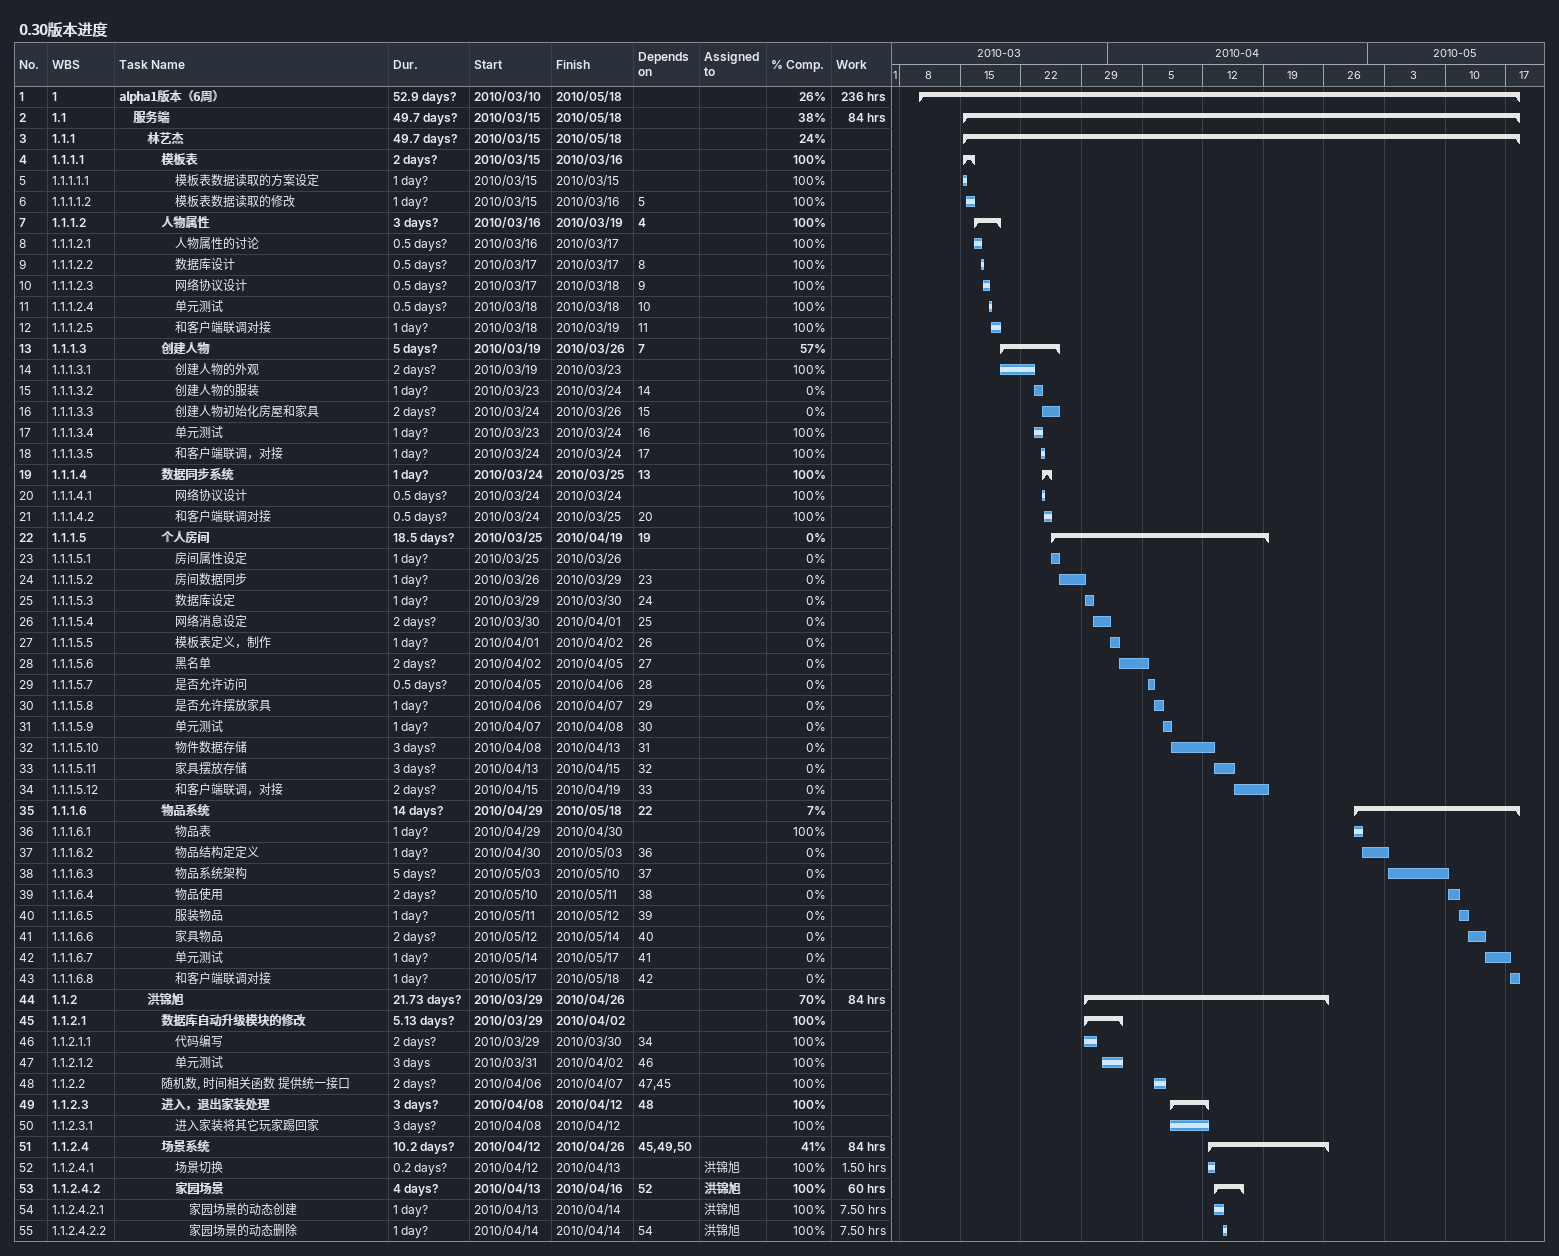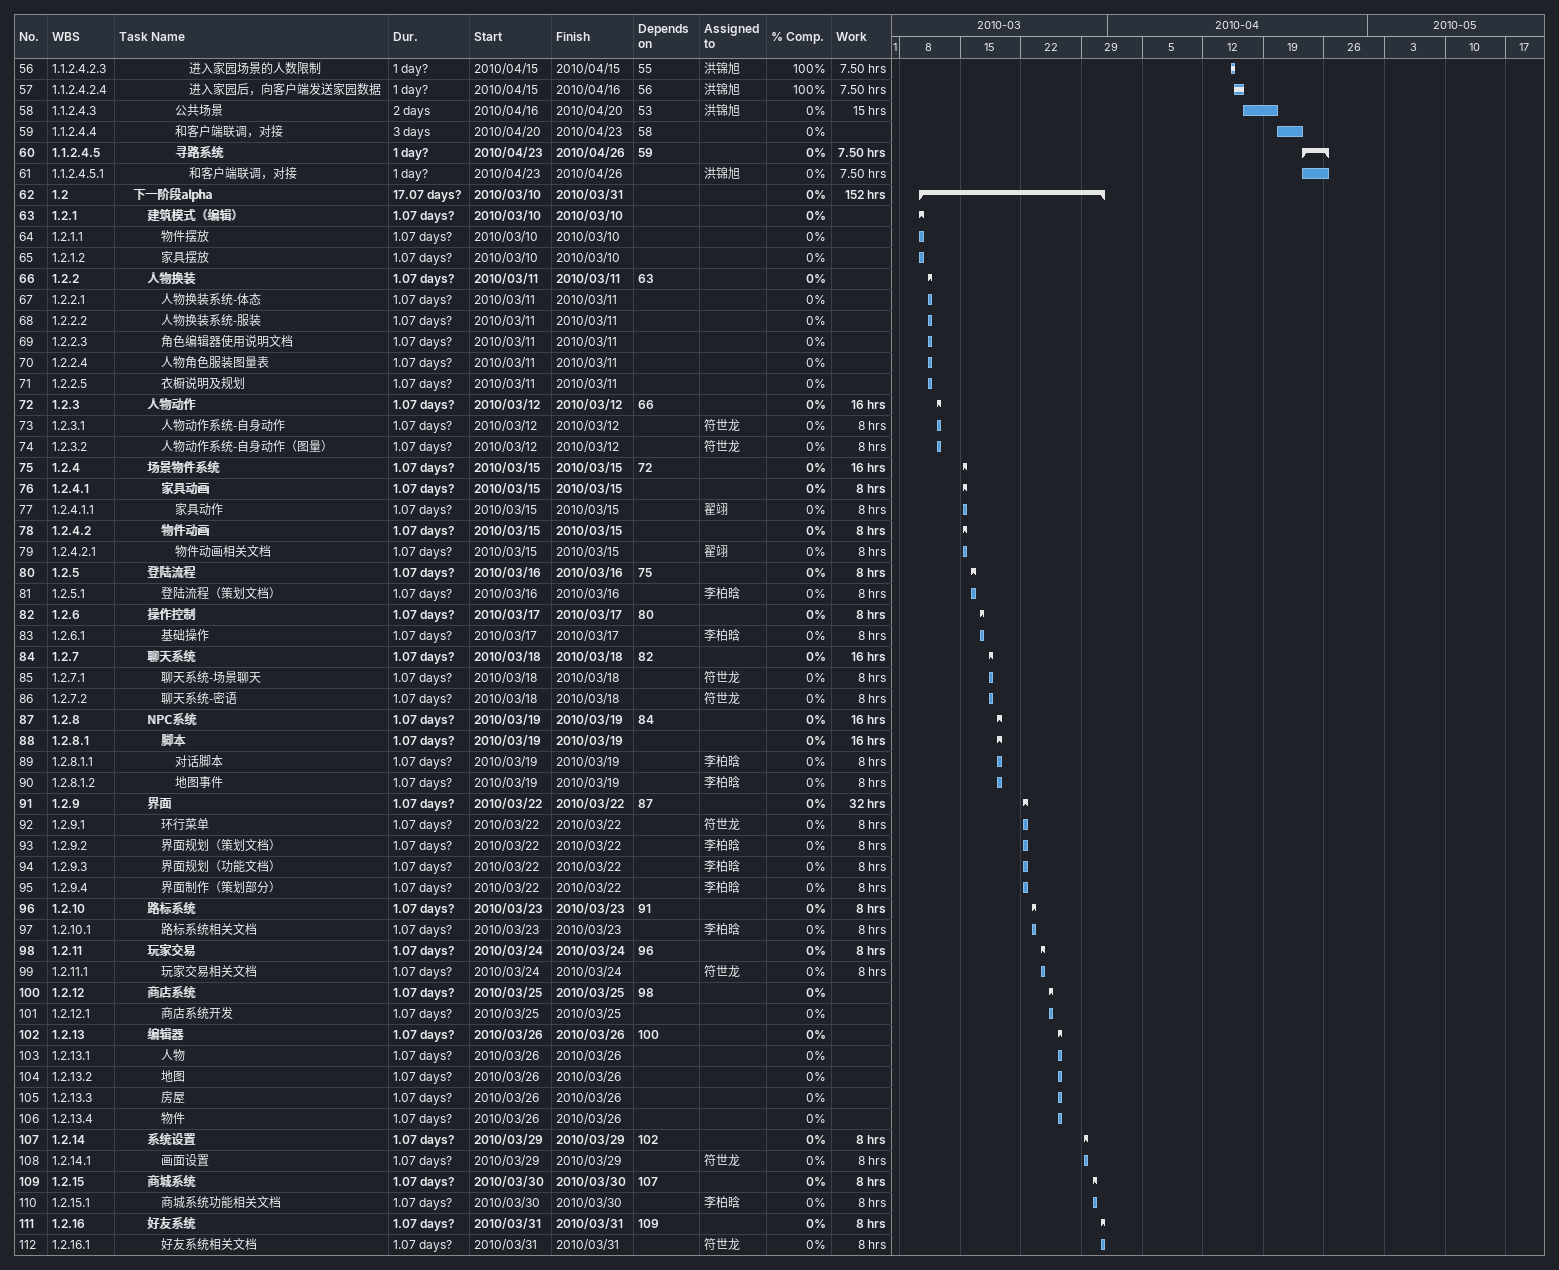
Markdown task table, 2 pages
0.30版本进度

| ID | WBS | Task | Duration | Start | Finish | Predecessors | Resources | % complete | Work (h) |
|---|---|---|---|---|---|---|---|---|---|
| 1 | 1 | **alpha1版本（6周）** | 52.9d? | 2010-03-10 | 2010-05-18 |  |  | 26 | 236 |
| 2 | 1.1 | **服务端** | 49.7d? | 2010-03-15 | 2010-05-18 |  |  | 38 | 84 |
| 3 | 1.1.1 | **林艺杰** | 49.7d? | 2010-03-15 | 2010-05-18 |  |  | 24 |  |
| 4 | 1.1.1.1 | **模板表** | 2d? | 2010-03-15 | 2010-03-16 |  |  | 100 |  |
| 5 | 1.1.1.1.1 | 模板表数据读取的方案设定 | 1d? | 2010-03-15 | 2010-03-15 |  |  | 100 |  |
| 6 | 1.1.1.1.2 | 模板表数据读取的修改 | 1d? | 2010-03-15 | 2010-03-16 | 5 |  | 100 |  |
| 7 | 1.1.1.2 | **人物属性** | 3d? | 2010-03-16 | 2010-03-19 | 4 |  | 100 |  |
| 8 | 1.1.1.2.1 | 人物属性的讨论 | 0.5d? | 2010-03-16 | 2010-03-17 |  |  | 100 |  |
| 9 | 1.1.1.2.2 | 数据库设计 | 0.5d? | 2010-03-17 | 2010-03-17 | 8 |  | 100 |  |
| 10 | 1.1.1.2.3 | 网络协议设计 | 0.5d? | 2010-03-17 | 2010-03-18 | 9 |  | 100 |  |
| 11 | 1.1.1.2.4 | 单元测试 | 0.5d? | 2010-03-18 | 2010-03-18 | 10 |  | 100 |  |
| 12 | 1.1.1.2.5 | 和客户端联调对接 | 1d? | 2010-03-18 | 2010-03-19 | 11 |  | 100 |  |
| 13 | 1.1.1.3 | **创建人物** | 5d? | 2010-03-19 | 2010-03-26 | 7 |  | 57 |  |
| 14 | 1.1.1.3.1 | 创建人物的外观 | 2d? | 2010-03-19 | 2010-03-23 |  |  | 100 |  |
| 15 | 1.1.1.3.2 | 创建人物的服装 | 1d? | 2010-03-23 | 2010-03-24 | 14 |  | 0 |  |
| 16 | 1.1.1.3.3 | 创建人物初始化房屋和家具 | 2d? | 2010-03-24 | 2010-03-26 | 15 |  | 0 |  |
| 17 | 1.1.1.3.4 | 单元测试 | 1d? | 2010-03-23 | 2010-03-24 | 16 |  | 100 |  |
| 18 | 1.1.1.3.5 | 和客户端联调，对接 | 1d? | 2010-03-24 | 2010-03-24 | 17 |  | 100 |  |
| 19 | 1.1.1.4 | **数据同步系统** | 1d? | 2010-03-24 | 2010-03-25 | 13 |  | 100 |  |
| 20 | 1.1.1.4.1 | 网络协议设计 | 0.5d? | 2010-03-24 | 2010-03-24 |  |  | 100 |  |
| 21 | 1.1.1.4.2 | 和客户端联调对接 | 0.5d? | 2010-03-24 | 2010-03-25 | 20 |  | 100 |  |
| 22 | 1.1.1.5 | **个人房间** | 18.5d? | 2010-03-25 | 2010-04-19 | 19 |  | 0 |  |
| 23 | 1.1.1.5.1 | 房间属性设定 | 1d? | 2010-03-25 | 2010-03-26 |  |  | 0 |  |
| 24 | 1.1.1.5.2 | 房间数据同步 | 1d? | 2010-03-26 | 2010-03-29 | 23 |  | 0 |  |
| 25 | 1.1.1.5.3 | 数据库设定 | 1d? | 2010-03-29 | 2010-03-30 | 24 |  | 0 |  |
| 26 | 1.1.1.5.4 | 网络消息设定 | 2d? | 2010-03-30 | 2010-04-01 | 25 |  | 0 |  |
| 27 | 1.1.1.5.5 | 模板表定义，制作 | 1d? | 2010-04-01 | 2010-04-02 | 26 |  | 0 |  |
| 28 | 1.1.1.5.6 | 黑名单 | 2d? | 2010-04-02 | 2010-04-05 | 27 |  | 0 |  |
| 29 | 1.1.1.5.7 | 是否允许访问 | 0.5d? | 2010-04-05 | 2010-04-06 | 28 |  | 0 |  |
| 30 | 1.1.1.5.8 | 是否允许摆放家具 | 1d? | 2010-04-06 | 2010-04-07 | 29 |  | 0 |  |
| 31 | 1.1.1.5.9 | 单元测试 | 1d? | 2010-04-07 | 2010-04-08 | 30 |  | 0 |  |
| 32 | 1.1.1.5.10 | 物件数据存储 | 3d? | 2010-04-08 | 2010-04-13 | 31 |  | 0 |  |
| 33 | 1.1.1.5.11 | 家具摆放存储 | 3d? | 2010-04-13 | 2010-04-15 | 32 |  | 0 |  |
| 34 | 1.1.1.5.12 | 和客户端联调，对接 | 2d? | 2010-04-15 | 2010-04-19 | 33 |  | 0 |  |
| 35 | 1.1.1.6 | **物品系统** | 14d? | 2010-04-29 | 2010-05-18 | 22 |  | 7 |  |
| 36 | 1.1.1.6.1 | 物品表 | 1d? | 2010-04-29 | 2010-04-30 |  |  | 100 |  |
| 37 | 1.1.1.6.2 | 物品结构定定义 | 1d? | 2010-04-30 | 2010-05-03 | 36 |  | 0 |  |
| 38 | 1.1.1.6.3 | 物品系统架构 | 5d? | 2010-05-03 | 2010-05-10 | 37 |  | 0 |  |
| 39 | 1.1.1.6.4 | 物品使用 | 2d? | 2010-05-10 | 2010-05-11 | 38 |  | 0 |  |
| 40 | 1.1.1.6.5 | 服装物品 | 1d? | 2010-05-11 | 2010-05-12 | 39 |  | 0 |  |
| 41 | 1.1.1.6.6 | 家具物品 | 2d? | 2010-05-12 | 2010-05-14 | 40 |  | 0 |  |
| 42 | 1.1.1.6.7 | 单元测试 | 1d? | 2010-05-14 | 2010-05-17 | 41 |  | 0 |  |
| 43 | 1.1.1.6.8 | 和客户端联调对接 | 1d? | 2010-05-17 | 2010-05-18 | 42 |  | 0 |  |
| 44 | 1.1.2 | **洪锦旭** | 21.73d? | 2010-03-29 | 2010-04-26 |  |  | 70 | 84 |
| 45 | 1.1.2.1 | **数据库自动升级模块的修改** | 5.13d? | 2010-03-29 | 2010-04-02 |  |  | 100 |  |
| 46 | 1.1.2.1.1 | 代码编写 | 2d? | 2010-03-29 | 2010-03-30 | 34 |  | 100 |  |
| 47 | 1.1.2.1.2 | 单元测试 | 3d | 2010-03-31 | 2010-04-02 | 46 |  | 100 |  |
| 48 | 1.1.2.2 | 随机数, 时间相关函数 提供统一接口 | 2d? | 2010-04-06 | 2010-04-07 | 47, 45 |  | 100 |  |
| 49 | 1.1.2.3 | **进入，退出家装处理** | 3d? | 2010-04-08 | 2010-04-12 | 48 |  | 100 |  |
| 50 | 1.1.2.3.1 | 进入家装将其它玩家踢回家 | 3d? | 2010-04-08 | 2010-04-12 |  |  | 100 |  |
| 51 | 1.1.2.4 | **场景系统** | 10.2d? | 2010-04-12 | 2010-04-26 | 45, 49, 50 |  | 41 | 84 |
| 52 | 1.1.2.4.1 | 场景切换 | 0.2d? | 2010-04-12 | 2010-04-13 |  | 洪锦旭 | 100 | 1.50 |
| 53 | 1.1.2.4.2 | **家园场景** | 4d? | 2010-04-13 | 2010-04-16 | 52 | 洪锦旭 | 100 | 60 |
| 54 | 1.1.2.4.2.1 | 家园场景的动态创建 | 1d? | 2010-04-13 | 2010-04-14 |  | 洪锦旭 | 100 | 7.50 |
| 55 | 1.1.2.4.2.2 | 家园场景的动态删除 | 1d? | 2010-04-14 | 2010-04-14 | 54 | 洪锦旭 | 100 | 7.50 |
| 56 | 1.1.2.4.2.3 | 进入家园场景的人数限制 | 1d? | 2010-04-15 | 2010-04-15 | 55 | 洪锦旭 | 100 | 7.50 |
| 57 | 1.1.2.4.2.4 | 进入家园后，向客户端发送家园数据 | 1d? | 2010-04-15 | 2010-04-16 | 56 | 洪锦旭 | 100 | 7.50 |
| 58 | 1.1.2.4.3 | 公共场景 | 2d | 2010-04-16 | 2010-04-20 | 53 | 洪锦旭 | 0 | 15 |
| 59 | 1.1.2.4.4 | 和客户端联调，对接 | 3d | 2010-04-20 | 2010-04-23 | 58 |  | 0 |  |
| 60 | 1.1.2.4.5 | **寻路系统** | 1d? | 2010-04-23 | 2010-04-26 | 59 |  | 0 | 7.50 |
| 61 | 1.1.2.4.5.1 | 和客户端联调，对接 | 1d? | 2010-04-23 | 2010-04-26 |  | 洪锦旭 | 0 | 7.50 |
| 62 | 1.2 | **下一阶段alpha** | 17.07d? | 2010-03-10 | 2010-03-31 |  |  | 0 | 152 |
| 63 | 1.2.1 | **建筑模式（编辑）** | 1.07d? | 2010-03-10 | 2010-03-10 |  |  | 0 |  |
| 64 | 1.2.1.1 | 物件摆放 | 1.07d? | 2010-03-10 | 2010-03-10 |  |  | 0 |  |
| 65 | 1.2.1.2 | 家具摆放 | 1.07d? | 2010-03-10 | 2010-03-10 |  |  | 0 |  |
| 66 | 1.2.2 | **人物换装** | 1.07d? | 2010-03-11 | 2010-03-11 | 63 |  | 0 |  |
| 67 | 1.2.2.1 | 人物换装系统-体态 | 1.07d? | 2010-03-11 | 2010-03-11 |  |  | 0 |  |
| 68 | 1.2.2.2 | 人物换装系统-服装 | 1.07d? | 2010-03-11 | 2010-03-11 |  |  | 0 |  |
| 69 | 1.2.2.3 | 角色编辑器使用说明文档 | 1.07d? | 2010-03-11 | 2010-03-11 |  |  | 0 |  |
| 70 | 1.2.2.4 | 人物角色服装图量表 | 1.07d? | 2010-03-11 | 2010-03-11 |  |  | 0 |  |
| 71 | 1.2.2.5 | 衣橱说明及规划 | 1.07d? | 2010-03-11 | 2010-03-11 |  |  | 0 |  |
| 72 | 1.2.3 | **人物动作** | 1.07d? | 2010-03-12 | 2010-03-12 | 66 |  | 0 | 16 |
| 73 | 1.2.3.1 | 人物动作系统-自身动作 | 1.07d? | 2010-03-12 | 2010-03-12 |  | 符世龙 | 0 | 8 |
| 74 | 1.2.3.2 | 人物动作系统-自身动作（图量） | 1.07d? | 2010-03-12 | 2010-03-12 |  | 符世龙 | 0 | 8 |
| 75 | 1.2.4 | **场景物件系统** | 1.07d? | 2010-03-15 | 2010-03-15 | 72 |  | 0 | 16 |
| 76 | 1.2.4.1 | **家具动画** | 1.07d? | 2010-03-15 | 2010-03-15 |  |  | 0 | 8 |
| 77 | 1.2.4.1.1 | 家具动作 | 1.07d? | 2010-03-15 | 2010-03-15 |  | 翟翊 | 0 | 8 |
| 78 | 1.2.4.2 | **物件动画** | 1.07d? | 2010-03-15 | 2010-03-15 |  |  | 0 | 8 |
| 79 | 1.2.4.2.1 | 物件动画相关文档 | 1.07d? | 2010-03-15 | 2010-03-15 |  | 翟翊 | 0 | 8 |
| 80 | 1.2.5 | **登陆流程** | 1.07d? | 2010-03-16 | 2010-03-16 | 75 |  | 0 | 8 |
| 81 | 1.2.5.1 | 登陆流程（策划文档） | 1.07d? | 2010-03-16 | 2010-03-16 |  | 李柏晗 | 0 | 8 |
| 82 | 1.2.6 | **操作控制** | 1.07d? | 2010-03-17 | 2010-03-17 | 80 |  | 0 | 8 |
| 83 | 1.2.6.1 | 基础操作 | 1.07d? | 2010-03-17 | 2010-03-17 |  | 李柏晗 | 0 | 8 |
| 84 | 1.2.7 | **聊天系统** | 1.07d? | 2010-03-18 | 2010-03-18 | 82 |  | 0 | 16 |
| 85 | 1.2.7.1 | 聊天系统-场景聊天 | 1.07d? | 2010-03-18 | 2010-03-18 |  | 符世龙 | 0 | 8 |
| 86 | 1.2.7.2 | 聊天系统-密语 | 1.07d? | 2010-03-18 | 2010-03-18 |  | 符世龙 | 0 | 8 |
| 87 | 1.2.8 | **NPC系统** | 1.07d? | 2010-03-19 | 2010-03-19 | 84 |  | 0 | 16 |
| 88 | 1.2.8.1 | **脚本** | 1.07d? | 2010-03-19 | 2010-03-19 |  |  | 0 | 16 |
| 89 | 1.2.8.1.1 | 对话脚本 | 1.07d? | 2010-03-19 | 2010-03-19 |  | 李柏晗 | 0 | 8 |
| 90 | 1.2.8.1.2 | 地图事件 | 1.07d? | 2010-03-19 | 2010-03-19 |  | 李柏晗 | 0 | 8 |
| 91 | 1.2.9 | **界面** | 1.07d? | 2010-03-22 | 2010-03-22 | 87 |  | 0 | 32 |
| 92 | 1.2.9.1 | 环行菜单 | 1.07d? | 2010-03-22 | 2010-03-22 |  | 符世龙 | 0 | 8 |
| 93 | 1.2.9.2 | 界面规划（策划文档） | 1.07d? | 2010-03-22 | 2010-03-22 |  | 李柏晗 | 0 | 8 |
| 94 | 1.2.9.3 | 界面规划（功能文档） | 1.07d? | 2010-03-22 | 2010-03-22 |  | 李柏晗 | 0 | 8 |
| 95 | 1.2.9.4 | 界面制作（策划部分） | 1.07d? | 2010-03-22 | 2010-03-22 |  | 李柏晗 | 0 | 8 |
| 96 | 1.2.10 | **路标系统** | 1.07d? | 2010-03-23 | 2010-03-23 | 91 |  | 0 | 8 |
| 97 | 1.2.10.1 | 路标系统相关文档 | 1.07d? | 2010-03-23 | 2010-03-23 |  | 李柏晗 | 0 | 8 |
| 98 | 1.2.11 | **玩家交易** | 1.07d? | 2010-03-24 | 2010-03-24 | 96 |  | 0 | 8 |
| 99 | 1.2.11.1 | 玩家交易相关文档 | 1.07d? | 2010-03-24 | 2010-03-24 |  | 符世龙 | 0 | 8 |
| 100 | 1.2.12 | **商店系统** | 1.07d? | 2010-03-25 | 2010-03-25 | 98 |  | 0 |  |
| 101 | 1.2.12.1 | 商店系统开发 | 1.07d? | 2010-03-25 | 2010-03-25 |  |  | 0 |  |
| 102 | 1.2.13 | **编辑器** | 1.07d? | 2010-03-26 | 2010-03-26 | 100 |  | 0 |  |
| 103 | 1.2.13.1 | 人物 | 1.07d? | 2010-03-26 | 2010-03-26 |  |  | 0 |  |
| 104 | 1.2.13.2 | 地图 | 1.07d? | 2010-03-26 | 2010-03-26 |  |  | 0 |  |
| 105 | 1.2.13.3 | 房屋 | 1.07d? | 2010-03-26 | 2010-03-26 |  |  | 0 |  |
| 106 | 1.2.13.4 | 物件 | 1.07d? | 2010-03-26 | 2010-03-26 |  |  | 0 |  |
| 107 | 1.2.14 | **系统设置** | 1.07d? | 2010-03-29 | 2010-03-29 | 102 |  | 0 | 8 |
| 108 | 1.2.14.1 | 画面设置 | 1.07d? | 2010-03-29 | 2010-03-29 |  | 符世龙 | 0 | 8 |
| 109 | 1.2.15 | **商城系统** | 1.07d? | 2010-03-30 | 2010-03-30 | 107 |  | 0 | 8 |
| 110 | 1.2.15.1 | 商城系统功能相关文档 | 1.07d? | 2010-03-30 | 2010-03-30 |  | 李柏晗 | 0 | 8 |
| 111 | 1.2.16 | **好友系统** | 1.07d? | 2010-03-31 | 2010-03-31 | 109 |  | 0 | 8 |
| 112 | 1.2.16.1 | 好友系统相关文档 | 1.07d? | 2010-03-31 | 2010-03-31 |  | 符世龙 | 0 | 8 |
